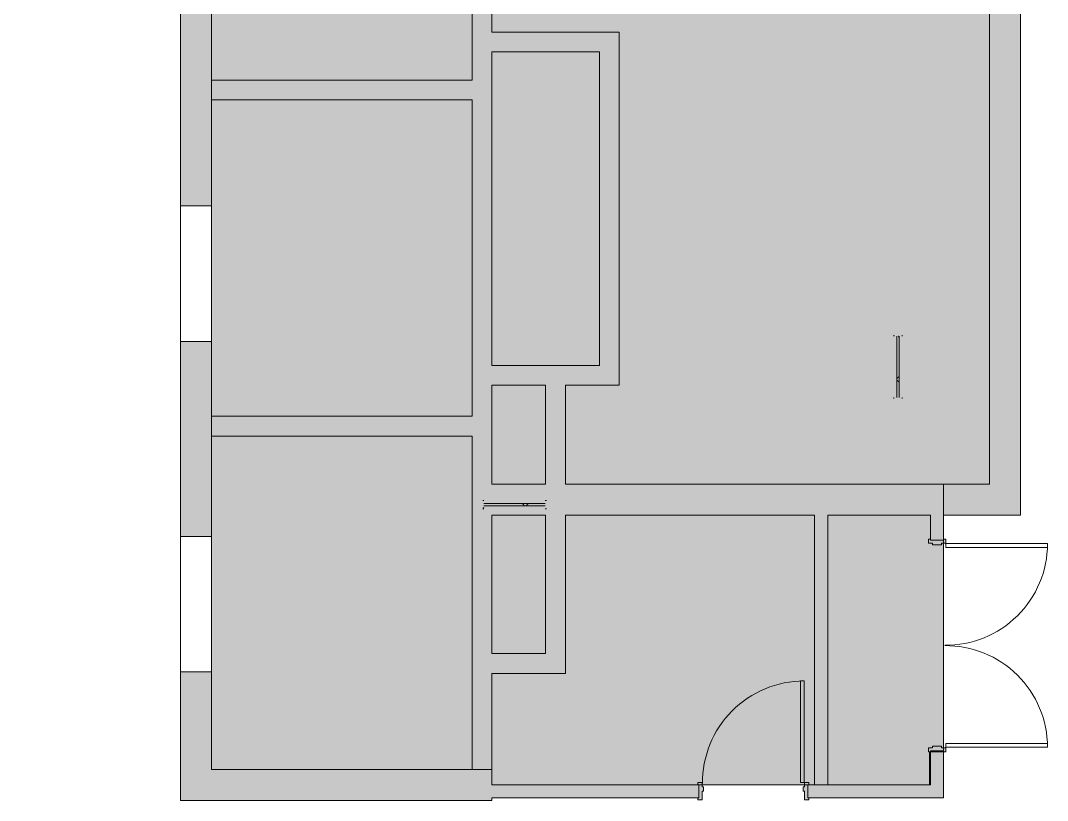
# Model space of a CAD drawing. Header units: inches. Extents: x 920 to 3228, y -557 to 2680.
# Drawn here: x 2064.8 to 2428.2, y 964.9 to 1241 of the extents above; entities that cross this region are included whole.
import ezdxf

# ---------------------------------------------------------------- set-up
doc = ezdxf.new("R2010")
doc.units = ezdxf.units.IN
doc.header["$MEASUREMENT"] = 0
for name, color, linetype, lineweight in [('A-DETL-GENF', 92, 'Continuous', 9), ('A-DETL-THIN', 151, 'Continuous', 9), ('A-DOOR', 31, 'Continuous', 13), ('A-GENM', 13, 'Continuous', 9), ('A-WALL', 113, 'Continuous', 13), ('A-WALL-PATT', 111, 'Continuous', 13), ('Q-CASE', 31, 'Continuous', 13)]:
    doc.layers.add(name, color=color, linetype=linetype, lineweight=lineweight)

# ---------------------------------------------------------------- blocks, each defined once
blk = doc.blocks.new('Opening - 48_ x 84_-7159334-Level XX  CONSTRUCTION')
at = {"layer": 'A-GENM'}
for p, q in [((-24.32, -5.5), (-24.32, 5.5)), ((-24.32, 5.5), (23.68, 5.5)), ((23.68, 5.5), (23.68, -5.5)), ((23.68, -5.5), (-24.32, -5.5))]:
    blk.add_line(p, q, dxfattribs=at)
blk = doc.blocks.new('Door - Single - Solid Door-7174110-Level XX  CONSTRUCTION')
at = {"layer": 'A-DOOR'}
h = blk.add_hatch(color=250, dxfattribs=at)
h.paths.add_polyline_path([(23.62, 2.97), (22.12, 2.97), (22.12, -0.15), (21.62, -0.15), (21.62, -1.65), (22.12, -1.65), (22.12, -3.15), (23.62, -3.15), (23.62, -2.4), (23.24, -2.4), (23.24, 2.22), (23.62, 2.22)], flags=0)
h.paths.add_polyline_path([(-15.63, 2.97), (-15.63, 2.22), (-15.26, 2.22), (-15.26, -2.4), (-15.63, -2.4), (-15.63, -3.15), (-14.13, -3.15), (-14.13, -1.65), (-13.63, -1.65), (-13.63, -0.15), (-14.13, -0.15), (-14.13, 2.97), (-15.61, 2.97)], flags=0)
at = {"layer": 'A-DOOR', "color": 8, "lineweight": 20}
for p, q in [((-15.63, 2.97), (-14.13, 2.97)), ((-15.63, 2.22), (-15.63, 2.97)), ((-14.13, 2.97), (-14.13, -0.15)), ((22.12, 2.97), (23.62, 2.97)), ((22.12, -0.15), (22.12, 2.97)), ((23.62, 2.97), (23.62, 2.22)), ((-15.63, -3.15), (-15.63, -2.4)), ((-14.13, -3.15), (-15.63, -3.15)), ((-14.13, -0.15), (-13.63, -0.15)), ((-14.13, -1.65), (-14.13, -3.15)), ((-13.63, -1.65), (-14.13, -1.65)), ((-12.63, -3.15), (-14.01, -3.15)), ((-14.01, -3.15), (-14.01, -39.15)), ((-13.63, -0.15), (-13.63, -1.65)), ((-12.63, -39.15), (-12.63, -3.15)), ((21.62, -0.15), (22.12, -0.15)), ((21.62, -1.65), (21.62, -0.15)), ((22.12, -1.65), (21.62, -1.65)), ((22.12, -3.15), (22.12, -1.65)), ((23.62, -3.15), (22.12, -3.15)), ((23.62, -2.4), (23.62, -3.15)), ((-14.01, -39.15), (-12.63, -39.15))]:
    blk.add_line(p, q, dxfattribs=at)
at = {"layer": 'A-DOOR', "lineweight": 9}
blk.add_arc((-14.01, -3.15), 36, 270, 0.5, dxfattribs=at)
blk = doc.blocks.new('Door - Double - Solid-7590853-Level XX  CONSTRUCTION')
at = {"layer": 'A-DOOR'}
h = blk.add_hatch(color=250, dxfattribs=at)
h.paths.add_polyline_path([(35.68, 2.4), (35.68, 3.15), (34.18, 3.15), (34.18, 1.65), (33.68, 1.65), (33.68, -1.47), (34.18, -1.47), (34.18, -2.97), (35.68, -2.97), (35.68, -2.22), (35.31, -2.22), (35.31, 2.4)], flags=0)
h.paths.add_polyline_path([(-37.69, -1.47), (-37.69, 1.65), (-38.19, 1.65), (-38.19, 3.15), (-39.69, 3.15), (-39.69, 2.4), (-39.32, 2.4), (-39.32, -2.22), (-39.69, -2.22), (-39.69, -2.97), (-38.19, -2.97), (-38.19, -1.47)], flags=0)
at = {"layer": 'A-DOOR', "color": 8, "lineweight": 20}
for p, q in [((-38.06, 39.15), (-36.69, 39.15)), ((-38.06, 3.15), (-38.06, 39.15)), ((-36.69, 39.15), (-36.69, 3.15)), ((32.68, 39.15), (32.68, 3.15)), ((34.05, 39.15), (32.68, 39.15)), ((34.05, 3.15), (34.05, 39.15)), ((-39.69, 3.15), (-39.69, 2.4)), ((-38.19, 3.15), (-39.69, 3.15)), ((-38.19, 1.65), (-38.19, 3.15)), ((-37.69, 1.65), (-38.19, 1.65)), ((-36.69, 3.15), (-38.06, 3.15)), ((-37.69, -1.47), (-37.69, 1.65)), ((32.68, 3.15), (34.05, 3.15)), ((34.18, 1.65), (33.68, 1.65)), ((33.68, 1.65), (33.68, -1.47)), ((35.68, 3.15), (34.18, 3.15)), ((34.18, 3.15), (34.18, 1.65)), ((35.68, 2.4), (35.68, 3.15)), ((-39.69, -2.22), (-39.69, -2.97)), ((-39.69, -2.97), (-38.19, -2.97)), ((-38.19, -2.97), (-38.19, -1.47)), ((-38.19, -1.47), (-37.69, -1.47)), ((33.68, -1.47), (34.18, -1.47)), ((34.18, -1.47), (34.18, -2.97)), ((34.18, -2.97), (35.68, -2.97)), ((35.68, -2.97), (35.68, -2.22))]:
    blk.add_line(p, q, dxfattribs=at)
at = {"layer": 'A-DOOR', "lineweight": 9}
for centre, start, end in [((-38.06, 3.15), 359.5, 90), ((34.05, 3.15), 90, 180.5)]:
    blk.add_arc(centre, 36, start, end, dxfattribs=at)
blk = doc.blocks.new('FP_32-Level XX  CONSTRUCTION')
at = {"layer": 'Q-CASE', "lineweight": 9}
for p, q in [((25.25, 16.21), (24.85, 16.21)), ((24.85, 15.72), (24.89, 15.75)), ((24.89, 15.75), (24.92, 15.78)), ((24.92, 15.78), (24.96, 15.8)), ((24.96, 15.8), (24.99, 15.83)), ((24.99, 15.83), (25.03, 15.86)), ((25.03, 15.86), (25.07, 15.88)), ((25.07, 15.88), (25.1, 15.9)), ((25.1, 15.9), (25.14, 15.93)), ((25.14, 15.93), (25.17, 15.95)), ((25.17, 15.95), (25.21, 15.97)), ((25.21, 15.97), (25.25, 15.99)), ((24.85, 13.26), (25.25, 13.26))]:
    blk.add_line(p, q, dxfattribs=at)
blk = doc.blocks.new('FP_33-Level XX  CONSTRUCTION')
at = {"layer": 'Q-CASE', "lineweight": 9}
for p, q in [((24.85, 15.13), (3.14, 15.13)), ((9.35, 14.53), (9.36, 14.54)), ((9.36, 14.54), (9.37, 14.55)), ((9.37, 14.55), (9.38, 14.56)), ((9.38, 14.56), (9.39, 14.57)), ((9.39, 14.57), (9.4, 14.58)), ((9.4, 14.58), (9.41, 14.59)), ((9.41, 14.59), (9.42, 14.6)), ((9.42, 14.6), (9.43, 14.61)), ((9.43, 14.61), (9.44, 14.62)), ((9.44, 14.62), (9.45, 14.63)), ((9.45, 14.63), (9.46, 14.64)), ((9.46, 14.64), (9.47, 14.65)), ((9.47, 14.65), (9.48, 14.66)), ((9.48, 14.66), (9.49, 14.67)), ((9.49, 14.67), (9.5, 14.68)), ((9.5, 14.68), (9.51, 14.69)), ((9.51, 14.69), (9.52, 14.71)), ((9.52, 14.71), (9.53, 14.72)), ((9.53, 14.72), (9.54, 14.73)), ((9.54, 14.73), (9.55, 14.74)), ((9.55, 14.74), (9.56, 14.75)), ((9.56, 14.75), (9.57, 14.76)), ((9.57, 14.76), (9.58, 14.77)), ((9.58, 14.77), (9.59, 14.78)), ((9.59, 14.78), (9.6, 14.79)), ((9.6, 14.8), (9.61, 14.81)), ((9.6, 14.79), (9.6, 14.8)), ((9.61, 14.81), (9.62, 14.82)), ((9.62, 14.82), (9.63, 14.83)), ((9.63, 14.83), (9.64, 14.84)), ((9.64, 14.84), (9.65, 14.85)), ((9.65, 14.85), (9.66, 14.86)), ((9.66, 14.86), (9.67, 14.87)), ((9.67, 14.87), (9.68, 14.88)), ((9.68, 14.88), (9.69, 14.89)), ((9.69, 14.89), (9.7, 14.9)), ((9.7, 14.9), (9.71, 14.91)), ((9.71, 14.91), (9.72, 14.92)), ((9.72, 14.92), (9.73, 14.93)), ((9.73, 14.93), (9.74, 14.94)), ((9.74, 14.94), (9.75, 14.95)), ((9.75, 14.95), (9.76, 14.96)), ((9.76, 14.96), (9.77, 14.97)), ((9.77, 14.97), (9.78, 14.98)), ((9.78, 14.98), (9.79, 14.99)), ((9.79, 14.99), (9.8, 15)), ((9.8, 15), (9.81, 15.01)), ((9.81, 15.01), (9.82, 15.01)), ((9.82, 15.01), (9.83, 15.02)), ((9.83, 15.02), (9.84, 15.03)), ((9.84, 15.03), (9.85, 15.04)), ((9.85, 15.04), (9.86, 15.05)), ((9.86, 15.05), (9.87, 15.05)), ((9.87, 15.05), (9.88, 15.06)), ((9.88, 15.07), (9.89, 15.08)), ((9.88, 15.06), (9.88, 15.07)), ((9.89, 15.08), (9.9, 15.08)), ((9.9, 15.08), (9.91, 15.09)), ((9.91, 15.09), (9.92, 15.1)), ((9.92, 15.1), (9.93, 15.1)), ((9.93, 15.1), (9.94, 15.11)), ((9.94, 15.11), (9.95, 15.11)), ((9.95, 15.11), (9.96, 15.12)), ((9.96, 15.12), (9.97, 15.12)), ((9.97, 15.12), (9.98, 15.13)), ((9.98, 15.13), (9.99, 15.13)), ((9.99, 15.13), (10, 15.14)), ((10, 15.14), (10.01, 15.14)), ((10.01, 15.14), (10.02, 15.15)), ((10.02, 15.15), (10.03, 15.15)), ((10.03, 15.15), (10.04, 15.15)), ((10.04, 15.15), (10.05, 15.16)), ((10.05, 15.16), (10.06, 15.16)), ((10.06, 15.16), (10.07, 15.16)), ((10.07, 15.16), (10.08, 15.16)), ((10.08, 15.16), (10.09, 15.17)), ((10.09, 15.17), (10.1, 15.17)), ((10.1, 15.17), (10.11, 15.17)), ((10.11, 15.17), (10.12, 15.17)), ((10.12, 15.17), (10.13, 15.17)), ((10.13, 15.17), (10.14, 15.17)), ((10.14, 15.17), (10.15, 15.17)), ((10.15, 15.17), (10.16, 15.17)), ((10.23, 15.17), (10.22, 15.17)), ((10.24, 15.17), (10.23, 15.17)), ((10.25, 15.17), (10.24, 15.17)), ((10.26, 15.17), (10.25, 15.17)), ((10.27, 15.17), (10.26, 15.17)), ((10.28, 15.17), (10.27, 15.17)), ((10.29, 15.17), (10.28, 15.17)), ((10.3, 15.16), (10.29, 15.17)), ((10.31, 15.16), (10.3, 15.16)), ((10.32, 15.16), (10.31, 15.16)), ((10.33, 15.16), (10.32, 15.16)), ((10.33, 15.15), (10.33, 15.16)), ((10.34, 15.15), (10.33, 15.15)), ((10.35, 15.15), (10.34, 15.15)), ((10.36, 15.14), (10.35, 15.15)), ((10.37, 15.14), (10.36, 15.14)), ((10.38, 15.13), (10.37, 15.14)), ((10.39, 15.13), (10.38, 15.13)), ((10.4, 15.12), (10.39, 15.13)), ((10.41, 15.12), (10.4, 15.12)), ((10.42, 15.11), (10.41, 15.12)), ((10.43, 15.11), (10.42, 15.11)), ((10.44, 15.1), (10.43, 15.11)), ((10.45, 15.1), (10.44, 15.1)), ((10.46, 15.09), (10.45, 15.1)), ((10.47, 15.08), (10.46, 15.09)), ((10.48, 15.08), (10.47, 15.08)), ((10.49, 15.07), (10.48, 15.08)), ((10.5, 15.06), (10.49, 15.07)), ((10.51, 15.05), (10.5, 15.06)), ((10.52, 15.05), (10.51, 15.05)), ((10.53, 15.04), (10.52, 15.05)), ((10.54, 15.03), (10.53, 15.04)), ((10.55, 15.02), (10.54, 15.03)), ((10.56, 15.01), (10.55, 15.02)), ((10.57, 15.01), (10.56, 15.01)), ((10.58, 15), (10.57, 15.01)), ((10.59, 14.99), (10.58, 15)), ((10.6, 14.98), (10.59, 14.99)), ((10.61, 14.97), (10.6, 14.98)), ((10.62, 14.96), (10.61, 14.97)), ((10.62, 14.95), (10.62, 14.96)), ((10.63, 14.94), (10.62, 14.95)), ((10.64, 14.93), (10.63, 14.94)), ((10.65, 14.92), (10.64, 14.93)), ((10.66, 14.91), (10.65, 14.92)), ((10.67, 14.9), (10.66, 14.91)), ((10.68, 14.89), (10.67, 14.9)), ((10.69, 14.88), (10.68, 14.89)), ((10.7, 14.87), (10.69, 14.88)), ((10.71, 14.86), (10.7, 14.87)), ((10.72, 14.85), (10.71, 14.86)), ((10.73, 14.84), (10.72, 14.85)), ((10.74, 14.83), (10.73, 14.84)), ((10.75, 14.82), (10.74, 14.83)), ((10.76, 14.81), (10.75, 14.82)), ((10.77, 14.8), (10.76, 14.81)), ((10.78, 14.79), (10.77, 14.8)), ((10.79, 14.78), (10.78, 14.79)), ((10.8, 14.77), (10.79, 14.78)), ((10.81, 14.76), (10.8, 14.77)), ((10.82, 14.75), (10.81, 14.76)), ((10.83, 14.74), (10.82, 14.75)), ((10.84, 14.73), (10.83, 14.74)), ((10.85, 14.72), (10.84, 14.73)), ((10.86, 14.71), (10.85, 14.72)), ((10.87, 14.69), (10.86, 14.71)), ((10.88, 14.68), (10.87, 14.69)), ((10.89, 14.67), (10.88, 14.68)), ((10.9, 14.66), (10.89, 14.67)), ((10.91, 14.65), (10.9, 14.66)), ((10.91, 14.64), (10.91, 14.65)), ((10.92, 14.63), (10.91, 14.64)), ((10.93, 14.62), (10.92, 14.63)), ((10.94, 14.61), (10.93, 14.62)), ((10.95, 14.6), (10.94, 14.61)), ((10.96, 14.59), (10.95, 14.6)), ((10.97, 14.58), (10.96, 14.59)), ((10.98, 14.57), (10.97, 14.58)), ((10.99, 14.56), (10.98, 14.57)), ((11, 14.55), (10.99, 14.56)), ((11.01, 14.54), (11, 14.55)), ((11.02, 14.53), (11.01, 14.54)), ((3.14, 14.34), (24.85, 14.34)), ((8.94, 14.3), (8.95, 14.3)), ((8.95, 14.3), (8.96, 14.3)), ((8.96, 14.3), (8.97, 14.3)), ((8.97, 14.3), (8.98, 14.3)), ((8.98, 14.3), (8.99, 14.3)), ((8.99, 14.3), (9, 14.31)), ((9, 14.31), (9.01, 14.31)), ((9.01, 14.31), (9.02, 14.31)), ((9.02, 14.31), (9.03, 14.32)), ((9.02, 14.31), (9.02, 14.31)), ((9.03, 14.32), (9.04, 14.32)), ((9.04, 14.32), (9.05, 14.32)), ((9.05, 14.32), (9.06, 14.33)), ((9.06, 14.33), (9.07, 14.33)), ((9.07, 14.33), (9.08, 14.33)), ((9.08, 14.33), (9.09, 14.34)), ((9.09, 14.34), (9.1, 14.34)), ((9.1, 14.34), (9.11, 14.35)), ((9.11, 14.35), (9.12, 14.35)), ((9.12, 14.35), (9.13, 14.36)), ((9.13, 14.36), (9.14, 14.36)), ((9.14, 14.36), (9.15, 14.37)), ((9.15, 14.37), (9.16, 14.37)), ((9.16, 14.37), (9.17, 14.38)), ((9.17, 14.38), (9.18, 14.39)), ((9.18, 14.39), (9.19, 14.39)), ((9.19, 14.39), (9.2, 14.4)), ((9.2, 14.4), (9.21, 14.41)), ((9.21, 14.41), (9.22, 14.41)), ((9.22, 14.41), (9.23, 14.42)), ((9.23, 14.42), (9.24, 14.43)), ((9.24, 14.43), (9.25, 14.44)), ((9.25, 14.44), (9.26, 14.44)), ((9.26, 14.44), (9.27, 14.45)), ((9.27, 14.45), (9.28, 14.46)), ((9.28, 14.46), (9.29, 14.47)), ((9.29, 14.47), (9.3, 14.48)), ((9.3, 14.48), (9.31, 14.49)), ((9.31, 14.49), (9.32, 14.5)), ((9.31, 14.49), (9.31, 14.49)), ((9.32, 14.5), (9.33, 14.51)), ((9.33, 14.51), (9.34, 14.52)), ((9.34, 14.52), (9.35, 14.53)), ((11.03, 14.52), (11.02, 14.53)), ((11.04, 14.51), (11.03, 14.52)), ((11.05, 14.5), (11.04, 14.51)), ((11.06, 14.49), (11.05, 14.5)), ((11.07, 14.49), (11.06, 14.49)), ((11.08, 14.48), (11.07, 14.49)), ((11.09, 14.47), (11.08, 14.48)), ((11.1, 14.46), (11.09, 14.47)), ((11.11, 14.45), (11.1, 14.46)), ((11.12, 14.44), (11.11, 14.45)), ((11.13, 14.44), (11.12, 14.44)), ((11.14, 14.43), (11.13, 14.44)), ((11.15, 14.42), (11.14, 14.43)), ((11.16, 14.41), (11.15, 14.42)), ((11.17, 14.41), (11.16, 14.41)), ((11.18, 14.4), (11.17, 14.41)), ((11.19, 14.39), (11.18, 14.4)), ((11.2, 14.38), (11.19, 14.39)), ((11.19, 14.39), (11.19, 14.39)), ((11.21, 14.37), (11.2, 14.38)), ((11.22, 14.37), (11.21, 14.37)), ((11.23, 14.36), (11.22, 14.37)), ((11.24, 14.36), (11.23, 14.36)), ((11.25, 14.35), (11.24, 14.36)), ((11.26, 14.35), (11.25, 14.35)), ((11.27, 14.34), (11.26, 14.35)), ((11.28, 14.34), (11.27, 14.34)), ((11.29, 14.33), (11.28, 14.34)), ((11.3, 14.33), (11.29, 14.33)), ((11.31, 14.33), (11.3, 14.33)), ((11.32, 14.32), (11.31, 14.33)), ((11.33, 14.32), (11.32, 14.32)), ((11.34, 14.32), (11.33, 14.32)), ((11.35, 14.31), (11.34, 14.32)), ((11.36, 14.31), (11.35, 14.31)), ((11.37, 14.31), (11.36, 14.31)), ((11.38, 14.31), (11.37, 14.31)), ((11.39, 14.3), (11.38, 14.31)), ((11.4, 14.3), (11.39, 14.3)), ((11.41, 14.3), (11.4, 14.3)), ((11.42, 14.3), (11.41, 14.3)), ((11.43, 14.3), (11.42, 14.3)), ((11.44, 14.3), (11.43, 14.3))]:
    blk.add_line(p, q, dxfattribs=at)
blk = doc.blocks.new('FP_34-Level XX  CONSTRUCTION')
at = {"layer": 'Q-CASE', "lineweight": 9}
for p, q in [((3.14, 16.21), (2.75, 16.21)), ((2.75, 13.26), (3.14, 13.26))]:
    blk.add_line(p, q, dxfattribs=at)
blk = doc.blocks.new('CW Cupbd Combined - Robe 80_h x 24_d - 2 Doors - 1 rail - 1 shoe shelf-V31-Level XX  CONSTRUCTION')
at = {"layer": 'Q-CASE', "lineweight": 9}
for name in ['FP_34-Level XX  CONSTRUCTION', 'FP_33-Level XX  CONSTRUCTION', 'FP_32-Level XX  CONSTRUCTION']:
    blk.add_blockref(name, (664.76, 0), dxfattribs=at)
blk = doc.blocks.new('FP_76-Level XX  CONSTRUCTION')
at = {"layer": 'Q-CASE', "lineweight": 9}
for p, q in [((25.25, -13.26), (24.85, -13.26)), ((24.85, -16.21), (25.25, -16.21))]:
    blk.add_line(p, q, dxfattribs=at)
blk = doc.blocks.new('FP_77-Level XX  CONSTRUCTION')
at = {"layer": 'Q-CASE', "lineweight": 9}
for p, q in [((24.85, -14.34), (3.14, -14.34)), ((3.26, -14.53), (3.25, -14.54)), ((3.27, -14.52), (3.26, -14.53)), ((3.28, -14.51), (3.27, -14.52)), ((3.29, -14.5), (3.28, -14.51)), ((3.3, -14.49), (3.29, -14.5)), ((3.31, -14.48), (3.3, -14.49)), ((3.32, -14.47), (3.31, -14.48)), ((3.33, -14.46), (3.32, -14.47)), ((3.34, -14.46), (3.33, -14.46)), ((3.35, -14.45), (3.34, -14.46)), ((3.36, -14.44), (3.35, -14.45)), ((3.37, -14.43), (3.36, -14.44)), ((3.38, -14.43), (3.37, -14.43)), ((3.39, -14.42), (3.38, -14.43)), ((3.4, -14.41), (3.39, -14.42)), ((3.41, -14.4), (3.4, -14.41)), ((3.42, -14.4), (3.41, -14.4)), ((3.43, -14.39), (3.42, -14.4)), ((3.44, -14.38), (3.43, -14.39)), ((3.45, -14.37), (3.44, -14.38)), ((3.44, -14.38), (3.44, -14.38)), ((3.46, -14.37), (3.45, -14.37)), ((3.47, -14.36), (3.46, -14.37)), ((3.48, -14.36), (3.47, -14.36)), ((3.49, -14.35), (3.48, -14.36)), ((3.5, -14.35), (3.49, -14.35)), ((3.51, -14.34), (3.5, -14.35)), ((3.52, -14.34), (3.51, -14.34)), ((3.53, -14.33), (3.52, -14.34)), ((3.54, -14.33), (3.53, -14.33)), ((3.55, -14.32), (3.54, -14.33)), ((3.56, -14.32), (3.55, -14.32)), ((3.57, -14.32), (3.56, -14.32)), ((3.58, -14.32), (3.57, -14.32)), ((3.59, -14.31), (3.58, -14.32)), ((3.6, -14.31), (3.59, -14.31)), ((3.61, -14.31), (3.6, -14.31)), ((3.62, -14.31), (3.61, -14.31)), ((3.63, -14.3), (3.62, -14.31)), ((3.64, -14.3), (3.63, -14.3)), ((3.65, -14.3), (3.64, -14.3)), ((3.66, -14.3), (3.65, -14.3)), ((3.67, -14.3), (3.66, -14.3)), ((3.66, -14.3), (3.66, -14.3)), ((17.23, -14.3), (17.22, -14.3)), ((17.24, -14.3), (17.23, -14.3)), ((17.25, -14.3), (17.24, -14.3)), ((17.26, -14.3), (17.25, -14.3)), ((17.27, -14.3), (17.26, -14.3)), ((17.27, -14.31), (17.27, -14.3)), ((17.28, -14.31), (17.27, -14.31)), ((17.29, -14.31), (17.28, -14.31)), ((17.3, -14.31), (17.29, -14.31)), ((17.31, -14.32), (17.3, -14.31)), ((17.32, -14.32), (17.31, -14.32)), ((17.33, -14.32), (17.32, -14.32)), ((17.34, -14.33), (17.33, -14.32)), ((17.35, -14.33), (17.34, -14.33)), ((17.36, -14.33), (17.35, -14.33)), ((17.37, -14.34), (17.36, -14.33)), ((17.38, -14.34), (17.37, -14.34)), ((17.39, -14.35), (17.38, -14.34)), ((17.4, -14.35), (17.39, -14.35)), ((17.41, -14.36), (17.4, -14.35)), ((17.42, -14.36), (17.41, -14.36)), ((17.43, -14.37), (17.42, -14.36)), ((17.44, -14.37), (17.43, -14.37)), ((17.45, -14.38), (17.44, -14.37)), ((17.46, -14.39), (17.45, -14.38)), ((17.47, -14.39), (17.46, -14.39)), ((17.48, -14.4), (17.47, -14.39)), ((17.49, -14.41), (17.48, -14.4)), ((17.5, -14.41), (17.49, -14.41)), ((17.51, -14.42), (17.5, -14.41)), ((17.52, -14.43), (17.51, -14.42)), ((17.53, -14.44), (17.52, -14.43)), ((17.54, -14.44), (17.53, -14.44)), ((17.55, -14.45), (17.54, -14.44)), ((17.56, -14.46), (17.55, -14.45)), ((17.56, -14.47), (17.56, -14.46)), ((17.57, -14.48), (17.56, -14.47)), ((17.58, -14.49), (17.57, -14.48)), ((17.59, -14.49), (17.58, -14.49)), ((17.6, -14.5), (17.59, -14.49)), ((17.61, -14.51), (17.6, -14.5)), ((17.62, -14.52), (17.61, -14.51)), ((17.63, -14.53), (17.62, -14.52)), ((17.64, -14.54), (17.63, -14.53)), ((19.28, -14.53), (19.27, -14.54)), ((19.29, -14.52), (19.28, -14.53)), ((19.3, -14.51), (19.29, -14.52)), ((19.31, -14.5), (19.3, -14.51)), ((19.32, -14.49), (19.31, -14.5)), ((19.33, -14.49), (19.32, -14.49)), ((19.34, -14.48), (19.33, -14.49)), ((19.35, -14.47), (19.34, -14.48)), ((19.36, -14.46), (19.35, -14.47)), ((19.37, -14.45), (19.36, -14.46)), ((19.38, -14.44), (19.37, -14.45)), ((19.39, -14.44), (19.38, -14.44)), ((19.4, -14.43), (19.39, -14.44)), ((19.41, -14.42), (19.4, -14.43)), ((19.42, -14.41), (19.41, -14.42)), ((19.43, -14.41), (19.42, -14.41)), ((19.44, -14.4), (19.43, -14.41)), ((19.45, -14.39), (19.44, -14.4)), ((19.46, -14.39), (19.45, -14.39)), ((19.47, -14.38), (19.46, -14.39)), ((19.48, -14.37), (19.47, -14.38)), ((19.49, -14.37), (19.48, -14.37)), ((19.5, -14.36), (19.49, -14.37)), ((19.51, -14.36), (19.5, -14.36)), ((19.52, -14.35), (19.51, -14.36)), ((19.53, -14.35), (19.52, -14.35)), ((19.54, -14.34), (19.53, -14.34)), ((19.53, -14.34), (19.53, -14.35)), ((19.55, -14.33), (19.54, -14.34)), ((19.56, -14.33), (19.55, -14.33)), ((19.57, -14.33), (19.56, -14.33)), ((19.58, -14.32), (19.57, -14.33)), ((19.59, -14.32), (19.58, -14.32)), ((19.6, -14.32), (19.59, -14.32)), ((19.61, -14.31), (19.6, -14.32)), ((19.62, -14.31), (19.61, -14.31)), ((19.63, -14.31), (19.62, -14.31)), ((19.64, -14.31), (19.63, -14.31)), ((19.65, -14.3), (19.64, -14.31)), ((19.66, -14.3), (19.65, -14.3)), ((19.67, -14.3), (19.66, -14.3)), ((19.68, -14.3), (19.67, -14.3)), ((19.69, -14.3), (19.68, -14.3)), ((19.7, -14.3), (19.69, -14.3)), ((3.15, -14.65), (3.14, -14.66)), ((3.14, -15.13), (24.85, -15.13)), ((3.16, -14.64), (3.15, -14.65)), ((3.17, -14.62), (3.16, -14.64)), ((3.18, -14.61), (3.17, -14.62)), ((3.19, -14.6), (3.18, -14.61)), ((3.2, -14.59), (3.19, -14.6)), ((3.21, -14.58), (3.2, -14.59)), ((3.22, -14.57), (3.21, -14.58)), ((3.23, -14.56), (3.22, -14.57)), ((3.24, -14.55), (3.23, -14.55)), ((3.23, -14.55), (3.23, -14.56)), ((3.25, -14.54), (3.24, -14.55)), ((17.65, -14.55), (17.64, -14.54)), ((17.66, -14.56), (17.65, -14.55)), ((17.67, -14.57), (17.66, -14.56)), ((17.68, -14.58), (17.67, -14.57)), ((17.69, -14.59), (17.68, -14.58)), ((17.7, -14.6), (17.69, -14.59)), ((17.71, -14.61), (17.7, -14.6)), ((17.72, -14.62), (17.71, -14.61)), ((17.73, -14.63), (17.72, -14.62)), ((17.74, -14.64), (17.73, -14.63)), ((17.75, -14.65), (17.74, -14.64)), ((17.76, -14.66), (17.75, -14.65)), ((17.77, -14.67), (17.76, -14.66)), ((17.78, -14.68), (17.77, -14.67)), ((17.79, -14.69), (17.78, -14.68)), ((17.8, -14.71), (17.79, -14.69)), ((17.81, -14.72), (17.8, -14.71)), ((17.82, -14.73), (17.81, -14.72)), ((17.83, -14.74), (17.82, -14.73)), ((17.84, -14.75), (17.83, -14.74)), ((17.85, -14.76), (17.84, -14.75)), ((17.85, -14.77), (17.85, -14.76)), ((17.86, -14.78), (17.85, -14.77)), ((17.87, -14.79), (17.86, -14.78)), ((17.88, -14.8), (17.87, -14.79)), ((17.89, -14.81), (17.88, -14.8)), ((17.9, -14.82), (17.89, -14.81)), ((17.91, -14.83), (17.9, -14.82)), ((17.92, -14.84), (17.91, -14.83)), ((17.93, -14.85), (17.92, -14.84)), ((17.94, -14.86), (17.93, -14.85)), ((17.95, -14.87), (17.94, -14.86)), ((17.96, -14.88), (17.95, -14.87)), ((17.97, -14.89), (17.96, -14.88)), ((17.98, -14.9), (17.97, -14.89)), ((17.99, -14.91), (17.98, -14.9)), ((18, -14.92), (17.99, -14.91)), ((18.01, -14.93), (18, -14.92)), ((18.02, -14.94), (18.01, -14.93)), ((18.03, -14.95), (18.02, -14.94)), ((18.04, -14.96), (18.03, -14.95)), ((18.05, -14.97), (18.04, -14.96)), ((18.06, -14.98), (18.05, -14.97)), ((18.07, -14.99), (18.06, -14.98)), ((18.08, -15), (18.07, -14.99)), ((18.09, -15.01), (18.08, -15)), ((18.1, -15.01), (18.09, -15.01)), ((18.11, -15.02), (18.1, -15.01)), ((18.12, -15.03), (18.11, -15.02)), ((18.13, -15.04), (18.12, -15.03)), ((18.13, -15.05), (18.13, -15.04)), ((18.14, -15.05), (18.13, -15.05)), ((18.15, -15.06), (18.14, -15.05)), ((18.16, -15.07), (18.15, -15.06)), ((18.17, -15.08), (18.16, -15.07)), ((18.18, -15.08), (18.17, -15.08)), ((18.19, -15.09), (18.18, -15.08)), ((18.2, -15.1), (18.19, -15.09)), ((18.21, -15.1), (18.2, -15.1)), ((18.22, -15.11), (18.21, -15.1)), ((18.23, -15.11), (18.22, -15.11)), ((18.24, -15.12), (18.23, -15.11)), ((18.25, -15.12), (18.24, -15.12)), ((18.26, -15.13), (18.25, -15.12)), ((18.27, -15.13), (18.26, -15.13)), ((18.28, -15.14), (18.27, -15.13)), ((18.29, -15.14), (18.28, -15.14)), ((18.3, -15.15), (18.29, -15.14)), ((18.31, -15.15), (18.3, -15.15)), ((18.32, -15.15), (18.31, -15.15)), ((18.33, -15.16), (18.32, -15.15)), ((18.34, -15.16), (18.33, -15.16)), ((18.35, -15.16), (18.34, -15.16)), ((18.36, -15.16), (18.35, -15.16)), ((18.37, -15.17), (18.36, -15.16)), ((18.38, -15.17), (18.37, -15.17)), ((18.39, -15.17), (18.38, -15.17)), ((18.4, -15.17), (18.39, -15.17)), ((18.41, -15.17), (18.4, -15.17)), ((18.42, -15.17), (18.41, -15.17)), ((18.43, -15.17), (18.42, -15.17)), ((18.42, -15.17), (18.42, -15.17)), ((18.49, -15.17), (18.48, -15.17)), ((18.5, -15.17), (18.49, -15.17)), ((18.51, -15.17), (18.5, -15.17)), ((18.52, -15.17), (18.51, -15.17)), ((18.53, -15.17), (18.52, -15.17)), ((18.54, -15.17), (18.53, -15.17)), ((18.55, -15.17), (18.54, -15.17)), ((18.56, -15.16), (18.55, -15.17)), ((18.57, -15.16), (18.56, -15.16)), ((18.58, -15.16), (18.57, -15.16)), ((18.59, -15.16), (18.58, -15.16)), ((18.6, -15.15), (18.59, -15.16)), ((18.61, -15.15), (18.6, -15.15)), ((18.62, -15.15), (18.61, -15.15)), ((18.63, -15.14), (18.62, -15.15)), ((18.64, -15.14), (18.63, -15.14)), ((18.65, -15.13), (18.64, -15.14)), ((18.66, -15.13), (18.65, -15.13)), ((18.67, -15.12), (18.66, -15.13)), ((18.68, -15.11), (18.67, -15.12)), ((18.67, -15.12), (18.67, -15.12)), ((18.69, -15.11), (18.68, -15.11)), ((18.7, -15.1), (18.69, -15.11)), ((18.71, -15.1), (18.7, -15.1)), ((18.72, -15.09), (18.71, -15.1)), ((18.73, -15.08), (18.72, -15.09)), ((18.74, -15.08), (18.73, -15.08)), ((18.75, -15.07), (18.74, -15.08)), ((18.76, -15.06), (18.75, -15.07)), ((18.77, -15.05), (18.76, -15.06)), ((18.78, -15.05), (18.77, -15.05)), ((18.79, -15.04), (18.78, -15.05)), ((18.8, -15.03), (18.79, -15.04)), ((18.81, -15.02), (18.8, -15.03)), ((18.82, -15.01), (18.81, -15.02)), ((18.83, -15.01), (18.82, -15.01)), ((18.84, -15), (18.83, -15.01)), ((18.85, -14.99), (18.84, -15)), ((18.86, -14.98), (18.85, -14.99)), ((18.87, -14.97), (18.86, -14.98)), ((18.88, -14.96), (18.87, -14.97)), ((18.89, -14.95), (18.88, -14.96)), ((18.9, -14.94), (18.89, -14.95)), ((18.91, -14.93), (18.9, -14.94)), ((18.92, -14.92), (18.91, -14.93)), ((18.93, -14.91), (18.92, -14.92)), ((18.94, -14.9), (18.93, -14.91)), ((18.95, -14.89), (18.94, -14.9)), ((18.96, -14.87), (18.95, -14.88)), ((18.95, -14.88), (18.95, -14.89)), ((18.97, -14.86), (18.96, -14.87)), ((18.98, -14.85), (18.97, -14.86)), ((18.99, -14.84), (18.98, -14.85)), ((19, -14.83), (18.99, -14.84)), ((19.01, -14.82), (19, -14.83)), ((19.02, -14.81), (19.01, -14.82)), ((19.03, -14.8), (19.02, -14.81)), ((19.04, -14.79), (19.03, -14.8)), ((19.05, -14.78), (19.04, -14.79)), ((19.06, -14.77), (19.05, -14.78)), ((19.07, -14.76), (19.06, -14.77)), ((19.08, -14.75), (19.07, -14.76)), ((19.09, -14.74), (19.08, -14.75)), ((19.1, -14.73), (19.09, -14.74)), ((19.11, -14.72), (19.1, -14.73)), ((19.12, -14.71), (19.11, -14.72)), ((19.13, -14.69), (19.12, -14.71)), ((19.14, -14.68), (19.13, -14.69)), ((19.15, -14.67), (19.14, -14.68)), ((19.16, -14.66), (19.15, -14.67)), ((19.17, -14.65), (19.16, -14.66)), ((19.18, -14.64), (19.17, -14.65)), ((19.19, -14.63), (19.18, -14.64)), ((19.2, -14.62), (19.19, -14.63)), ((19.21, -14.61), (19.2, -14.62)), ((19.22, -14.6), (19.21, -14.61)), ((19.23, -14.59), (19.22, -14.6)), ((19.24, -14.58), (19.23, -14.59)), ((19.25, -14.56), (19.24, -14.57)), ((19.24, -14.57), (19.24, -14.58)), ((19.26, -14.55), (19.25, -14.56)), ((19.27, -14.54), (19.26, -14.55))]:
    blk.add_line(p, q, dxfattribs=at)
blk = doc.blocks.new('FP_78-Level XX  CONSTRUCTION')
at = {"layer": 'Q-CASE', "lineweight": 9}
for p, q in [((3.14, -13.26), (2.75, -13.26)), ((2.75, -16.21), (3.14, -16.21)), ((2.78, -16.23), (2.75, -16.23)), ((2.82, -16.22), (2.78, -16.23)), ((2.85, -16.21), (2.82, -16.22)), ((2.89, -16.2), (2.85, -16.21)), ((2.92, -16.19), (2.89, -16.2)), ((2.96, -16.18), (2.92, -16.19)), ((3, -16.17), (2.96, -16.18)), ((3.03, -16.15), (3, -16.17)), ((3.07, -16.14), (3.03, -16.15)), ((3.1, -16.13), (3.07, -16.14)), ((3.14, -16.11), (3.1, -16.13))]:
    blk.add_line(p, q, dxfattribs=at)
blk = doc.blocks.new('CW Cupbd Combined - Robe 80_h x 24_d - 2 Doors - 1 rail - 1 shoe shelf-V75-Level XX  CONSTRUCTION')
at = {"layer": 'Q-CASE', "lineweight": 9}
for name in ['FP_78-Level XX  CONSTRUCTION', 'FP_77-Level XX  CONSTRUCTION', 'FP_76-Level XX  CONSTRUCTION']:
    blk.add_blockref(name, (664.76, 0), dxfattribs=at)

msp = doc.modelspace()

# ---------------------------------------------------------------- hatches: boundary and pattern name
at = {"layer": 'A-DETL-GENF'}
h = msp.add_hatch(color=9, dxfattribs=at)
h.paths.add_polyline_path([(1759, 969.98), (1759, 970.73), (1760.5, 970.73), (1760.5, 969.98), (1766.63, 969.98), (1766.63, 979.48), (1784.63, 979.48), (1784.63, 1020.1), (1778.81, 1020.1), (1778.81, 1051.92), (1748.44, 1051.92), (1748.44, 969.98)], flags=0)
h.paths.add_polyline_path([(2386.06, 970.48), (2386.44, 970.48), (2386.44, 982.1), (2386.06, 982.1), (2386.06, 983.6), (2387.56, 983.6), (2387.56, 984.1), (2390.69, 984.1), (2390.69, 983.6), (2391.44, 983.6), (2391.44, 1055.98), (2390.69, 1055.98), (2390.69, 1055.48), (2387.56, 1055.48), (2387.56, 1055.98), (2386.06, 1055.98), (2386.06, 1057.48), (2386.81, 1057.48), (2386.81, 1065.92), (2350.44, 1065.92), (2350.44, 970.48)], flags=0)
h.paths.add_polyline_path([(2345.81, 970.48), (2345.81, 1065.92), (2257.63, 1065.92), (2257.63, 1009.92), (2231.63, 1009.92), (2231.63, 970.48), (2304.5, 970.48), (2304.5, 971.23), (2306, 971.23), (2306, 970.48), (2342.25, 970.48), (2342.25, 971.23), (2343.75, 971.23), (2343.75, 970.48)], flags=0)
h.paths.add_polyline_path([(2224.63, 975.92), (2224.63, 1093.92), (2132.38, 1093.92), (2132.38, 975.92)], flags=0)
h.paths.add_polyline_path([(1880.75, 977.42), (1882.25, 977.42), (1882.25, 978.17), (1883.75, 978.17), (1883.75, 977.42), (1885.63, 977.42), (1885.63, 1196.92), (1766.94, 1196.92), (1766.94, 1149.23), (1789.63, 1149.23), (1789.63, 1196.42), (1809.13, 1196.42), (1809.13, 1185.42), (1796.63, 1185.42), (1796.63, 1031.92), (1828.63, 1031.92), (1828.63, 977.42), (1844.5, 977.42), (1844.5, 978.17), (1846, 978.17), (1846, 977.42)], flags=0)
h.paths.add_polyline_path([(1987.63, 977.42), (1987.63, 1090.67), (1896.63, 1090.67), (1896.63, 977.42), (1937.56, 977.42)], flags=0)
h.paths.add_polyline_path([(1821.63, 995.67), (1821.63, 1020.92), (1796.63, 1020.92), (1796.63, 1020.1), (1795.63, 1020.1), (1795.63, 995.67), (1818.95, 995.67)], flags=0)
h.paths.add_polyline_path([(2233.07, 1016.92), (2250.63, 1016.92), (2250.63, 1065.92), (2231.63, 1065.92), (2231.63, 1016.92)], flags=0)
h.paths.add_polyline_path([(1789.63, 1024.73), (1789.63, 1128.92), (1783.44, 1128.92), (1783.44, 1056.54), (1784.94, 1056.54), (1784.94, 1051.92), (1783.44, 1051.92), (1783.44, 1024.73), (1784.63, 1024.73)], flags=0)
h.paths.add_polyline_path([(1777.32, 1056.54), (1778.81, 1056.54), (1778.81, 1128.92), (1748.44, 1128.92), (1748.44, 1056.54), (1776.82, 1056.54)], flags=0)
h.paths.add_polyline_path([(2386.81, 1076.92), (2407.63, 1076.92), (2407.63, 1281.92), (2272.75, 1281.92), (2272.75, 1281.17), (2271.25, 1281.17), (2271.25, 1282.67), (2270.75, 1282.67), (2270.75, 1284.17), (2271.25, 1284.17), (2271.25, 1293.67), (2272.75, 1293.67), (2272.75, 1292.92), (2395.13, 1292.92), (2395.13, 1382.92), (2254.13, 1382.92), (2254.13, 1381.92), (2230.13, 1381.92), (2230.13, 1382.92), (2132.38, 1382.92), (2132.38, 1380.04), (2133.13, 1380.04), (2133.13, 1378.54), (2132.38, 1378.54), (2132.38, 1342.29), (2133.13, 1342.29), (2133.13, 1340.79), (2132.38, 1340.79), (2132.38, 1338.92), (2231.63, 1338.92), (2231.63, 1292.92), (2233.5, 1292.92), (2233.5, 1293.67), (2235, 1293.67), (2235, 1284.17), (2235.5, 1284.17), (2235.5, 1282.67), (2235, 1282.67), (2235, 1281.17), (2233.5, 1281.17), (2233.5, 1281.92), (2231.63, 1281.92), (2231.63, 1236.92), (2276.63, 1236.92), (2276.63, 1111.92), (2257.63, 1111.92), (2257.63, 1076.92), (2386.44, 1076.92)], flags=0)
h.paths.add_polyline_path([(2250.63, 1076.92), (2250.63, 1111.92), (2231.63, 1111.92), (2231.63, 1076.92)], flags=0)
h.paths.add_polyline_path([(1896.63, 1097.67), (1987.63, 1097.67), (1987.63, 1210.92), (1896.63, 1210.92), (1896.63, 1120.26)], flags=0)
h.paths.add_polyline_path([(2201.14, 1100.92), (2224.63, 1100.92), (2224.63, 1212.92), (2132.38, 1212.92), (2132.38, 1100.92)], flags=0)
h.paths.add_polyline_path([(2250.63, 1118.92), (2269.63, 1118.92), (2269.63, 1229.92), (2231.63, 1229.92), (2231.63, 1118.92), (2236.08, 1118.92)], flags=0)
h.paths.add_polyline_path([(1778.81, 1139.92), (1789.63, 1139.92), (1789.63, 1144.6), (1762.31, 1144.6), (1762.31, 1196.92), (1753.44, 1196.92), (1753.44, 1139.92), (1768.1, 1139.92)], flags=0)
h.paths.add_polyline_path([(1748.44, 1139.92), (1748.81, 1139.92), (1748.81, 1169.1), (1748.44, 1169.1), (1748.44, 1148.6)], flags=0)
h.paths.add_polyline_path([(1748.44, 1170.1), (1748.81, 1170.1), (1748.81, 1196.92), (1748.44, 1196.92), (1748.44, 1175.6)], flags=0)
h.paths.add_polyline_path([(1823.53, 1207.92), (1876.63, 1207.92), (1876.63, 1244.54), (1823.53, 1244.54), (1823.53, 1240.29), (1822.53, 1240.29), (1822.53, 1249.29), (1823.53, 1249.29), (1823.53, 1245.54), (1876.63, 1245.54), (1876.63, 1279.54), (1823.53, 1279.54), (1823.53, 1275.79), (1822.53, 1275.79), (1822.53, 1284.12), (1823.53, 1284.12), (1823.53, 1280.54), (1876.63, 1280.54), (1876.63, 1314.21), (1823.53, 1314.21), (1823.53, 1310.62), (1822.53, 1310.62), (1822.53, 1319.46), (1823.53, 1319.46), (1823.53, 1315.21), (1876.63, 1315.21), (1876.63, 1355.92), (1823.53, 1355.92), (1823.53, 1345.96), (1822.53, 1345.96), (1822.53, 1355.92), (1815.29, 1355.92), (1815.29, 1359.42), (1876.63, 1359.42), (1876.63, 1359.92), (1987.63, 1359.92), (1987.63, 1374.79), (1986.88, 1374.79), (1986.88, 1376.29), (1987.63, 1376.29), (1987.63, 1412.54), (1986.88, 1412.54), (1986.88, 1414.04), (1987.63, 1414.04), (1987.63, 1416.92), (1950.94, 1416.92), (1950.94, 1412.42), (1950.88, 1412.42), (1950.88, 1411.04), (1950.94, 1411.04), (1950.94, 1394.42), (1946.31, 1394.42), (1946.31, 1416.92), (1871.49, 1416.92), (1871.49, 1394.89), (1866.87, 1394.89), (1866.87, 1416.92), (1780.72, 1416.92), (1780.72, 1291.92), (1748.44, 1291.92), (1748.44, 1207.92), (1822.53, 1207.92), (1822.53, 1213.79), (1823.53, 1213.79), (1823.53, 1208.12)], flags=0)
h.paths.add_polyline_path([(1754.84, 1216.11), (1754.84, 1216.11), (1754.48, 1216.38)], flags=0)
h.paths.add_polyline_path([(2224.63, 1219.92), (2224.63, 1331.92), (2132.38, 1331.92), (2132.38, 1219.92), (2214.63, 1219.92)], flags=0)
h.paths.add_polyline_path([(1937.56, 1221.92), (1987.63, 1221.92), (1987.63, 1333.67), (1887.63, 1333.67), (1887.63, 1221.92), (1912.74, 1221.92)], flags=0)
h.paths.add_polyline_path([(1755.18, 1241.79), (1755.18, 1241.79), (1754.82, 1242.07)], flags=0)
h.paths.add_polyline_path([(1754.84, 1267.48), (1754.84, 1267.48), (1753.98, 1268.14)], flags=0)
h.paths.add_polyline_path([(1748.44, 1302.92), (1769.72, 1302.92), (1769.72, 1416.92), (1748.44, 1416.92), (1748.44, 1324.19)], flags=0)
h.paths.add_polyline_path([(1937.56, 1337.17), (1987.63, 1337.17), (1987.63, 1348.92), (1887.63, 1348.92), (1887.63, 1337.17), (1892.3, 1337.17)], flags=0)
at = {"layer": 'A-WALL-PATT', "lineweight": 9}
h = msp.add_hatch(color=7, dxfattribs=at)
h.paths.add_polyline_path([(2131.23, 964.92), (2132.38, 964.92), (2132.38, 1010.42), (2121.38, 1010.42), (2121.38, 964.92)], flags=0)
h.paths.add_polyline_path([(2121.38, 1058.42), (2132.38, 1058.42), (2132.38, 1127.42), (2121.38, 1127.42)], flags=0)
h.paths.add_polyline_path([(2121.38, 1175.42), (2132.38, 1175.42), (2132.38, 1252.42), (2121.38, 1252.42), (2121.38, 1210.92)], flags=0)
h.paths.add_polyline_path([(2131.23, 1300.42), (2132.38, 1300.42), (2132.38, 1341.17), (2121.38, 1341.17), (2121.38, 1300.42)], flags=0)
h.paths.add_polyline_path([(2132.38, 1379.67), (2132.38, 1409.42), (2121.38, 1409.42), (2121.38, 1379.67), (2131.23, 1379.67)], flags=0)
for points in [[(2228.06, 1236.92), (2231.63, 1236.92), (2231.63, 1338.92), (2224.63, 1338.92), (2224.63, 1236.92)], [(2418.63, 1065.92), (2418.63, 1281.92), (2407.63, 1281.92), (2407.63, 1065.92)], [(2231.63, 1229.92), (2269.63, 1229.92), (2269.63, 1236.92), (2224.63, 1236.92), (2224.63, 1229.92)], [(2276.63, 1118.92), (2276.63, 1236.92), (2269.63, 1236.92), (2269.63, 1118.92)], [(2224.63, 975.92), (2231.63, 975.92), (2231.63, 1229.92), (2224.63, 1229.92), (2224.63, 1003.88)], [(2224.63, 1212.92), (2224.63, 1219.92), (2132.38, 1219.92), (2132.38, 1212.92)], [(2276.63, 1111.92), (2276.63, 1118.92), (2231.63, 1118.92), (2231.63, 1111.92), (2269.63, 1111.92)], [(2257.63, 1016.92), (2257.63, 1111.92), (2250.63, 1111.92), (2250.63, 1016.92)], [(2224.63, 1093.92), (2224.63, 1100.92), (2132.38, 1100.92), (2132.38, 1093.92)], [(2350.44, 970.48), (2350.44, 1065.92), (2345.81, 1065.92), (2345.81, 970.48)], [(2250.63, 1009.92), (2257.63, 1009.92), (2257.63, 1016.92), (2231.63, 1016.92), (2231.63, 1009.92)], [(2231.63, 964.92), (2231.63, 975.92), (2132.38, 975.92), (2132.38, 964.92)]]:
    msp.add_hatch(color=7, dxfattribs=at).paths.add_polyline_path(points, flags=0)
h = msp.add_hatch(color=7, dxfattribs=at)
h.paths.add_polyline_path([(2345.81, 1065.92), (2407.63, 1065.92), (2407.63, 1076.92), (2257.63, 1076.92), (2257.63, 1065.92), (2324.89, 1065.92)], flags=0)
h.paths.add_polyline_path([(2231.63, 1065.92), (2250.63, 1065.92), (2250.63, 1076.92), (2231.63, 1076.92)], flags=0)
h = msp.add_hatch(color=7, dxfattribs=at)
h.paths.add_polyline_path([(2386.81, 970.48), (2391.44, 970.48), (2391.44, 982.48), (2386.81, 982.48)], flags=0)
h.paths.add_polyline_path([(2391.44, 1057.1), (2391.44, 1065.92), (2386.81, 1065.92), (2386.81, 1057.1)], flags=0)
h = msp.add_hatch(color=7, dxfattribs=at)
h.paths.add_polyline_path([(2350.44, 965.85), (2391.44, 965.85), (2391.44, 970.48), (2343.38, 970.48), (2343.38, 965.85), (2345.81, 965.85)], flags=0)
h.paths.add_polyline_path([(2242.34, 965.85), (2304.88, 965.85), (2304.88, 970.48), (2231.63, 970.48), (2231.63, 965.85)], flags=0)

# ---------------------------------------------------------------- linework, layer by layer
at = {"layer": 'A-DETL-THIN'}
for p, q in [((2132.38, 1382.92), (2132.38, 975.92)), ((2407.63, 1076.92), (2407.63, 1281.92)), ((2391.44, 982.1), (2391.44, 1076.92)), ((2391.44, 1076.92), (2407.63, 1076.92)), ((2386.44, 970.48), (2386.44, 982.1)), ((2386.44, 982.1), (2391.44, 982.1)), ((2132.38, 975.92), (2231.63, 975.92)), ((2231.63, 975.92), (2231.63, 970.48)), ((2231.63, 970.48), (2386.44, 970.48))]:
    msp.add_line(p, q, dxfattribs=at)
at = {"layer": 'A-WALL', "color": 8, "lineweight": 20}
for p, q in [((2224.63, 1331.92), (2224.63, 1219.92)), ((2418.63, 1065.92), (2418.63, 1292.92)), ((2231.63, 1236.92), (2231.63, 1281.92)), ((2407.63, 1281.92), (2407.63, 1076.92)), ((2121.38, 1252.42), (2121.38, 1175.42)), ((2132.38, 1219.92), (2132.38, 1252.42)), ((2276.63, 1236.92), (2231.63, 1236.92)), ((2276.63, 1111.92), (2276.63, 1236.92)), ((2231.63, 1229.92), (2269.63, 1229.92)), ((2231.63, 1118.92), (2231.63, 1229.92)), ((2269.63, 1229.92), (2269.63, 1118.92)), ((2224.63, 1219.92), (2132.38, 1219.92)), ((2132.38, 1175.42), (2132.38, 1212.92)), ((2132.38, 1212.92), (2224.63, 1212.92)), ((2224.63, 1212.92), (2224.63, 1100.92)), ((2121.38, 1175.42), (2132.38, 1175.42)), ((2121.38, 1127.42), (2121.38, 1058.42)), ((2132.38, 1127.42), (2121.38, 1127.42)), ((2132.38, 1100.92), (2132.38, 1127.42)), ((2269.63, 1118.92), (2231.63, 1118.92)), ((2231.63, 1111.92), (2250.63, 1111.92)), ((2231.63, 1076.92), (2231.63, 1111.92)), ((2250.63, 1111.92), (2250.63, 1076.92)), ((2257.63, 1076.92), (2257.63, 1111.92)), ((2257.63, 1111.92), (2276.63, 1111.92)), ((2224.63, 1100.92), (2132.38, 1100.92)), ((2132.38, 1058.42), (2132.38, 1093.92)), ((2132.38, 1093.92), (2224.63, 1093.92)), ((2224.63, 1093.92), (2224.63, 975.92)), ((2250.63, 1076.92), (2231.63, 1076.92)), ((2407.63, 1076.92), (2257.63, 1076.92)), ((2231.63, 1065.92), (2250.63, 1065.92)), ((2231.63, 1016.92), (2231.63, 1065.92)), ((2250.63, 1065.92), (2250.63, 1016.92)), ((2257.63, 1009.92), (2257.63, 1065.92)), ((2257.63, 1065.92), (2345.81, 1065.92)), ((2345.81, 1065.92), (2345.81, 970.48)), ((2350.44, 1065.92), (2386.81, 1065.92)), ((2350.44, 970.48), (2350.44, 1065.92)), ((2386.81, 1065.92), (2386.81, 1057.1)), ((2391.44, 1065.92), (2418.63, 1065.92)), ((2391.44, 1057.1), (2391.44, 1065.92)), ((2121.38, 1058.42), (2132.38, 1058.42)), ((2386.81, 1057.1), (2391.44, 1057.1)), ((2250.63, 1016.92), (2231.63, 1016.92)), ((2121.38, 1010.42), (2121.38, 964.92)), ((2132.38, 1010.42), (2121.38, 1010.42)), ((2132.38, 975.92), (2132.38, 1010.42)), ((2231.63, 1009.92), (2257.63, 1009.92)), ((2231.63, 970.48), (2231.63, 1009.92)), ((2391.44, 982.48), (2386.81, 982.48)), ((2386.81, 982.48), (2386.81, 970.48)), ((2391.44, 965.85), (2391.44, 982.48)), ((2224.63, 975.92), (2132.38, 975.92)), ((2304.88, 970.48), (2231.63, 970.48)), ((2304.88, 965.85), (2304.88, 970.48)), ((2345.81, 970.48), (2343.38, 970.48)), ((2343.38, 970.48), (2343.38, 965.85)), ((2386.81, 970.48), (2350.44, 970.48)), ((2121.38, 964.92), (2231.63, 964.92)), ((2231.63, 964.92), (2231.63, 965.85)), ((2231.63, 965.85), (2304.88, 965.85)), ((2343.38, 965.85), (2391.44, 965.85))]:
    msp.add_line(p, q, dxfattribs=at)

# ---------------------------------------------------------------- block references
at = {"layer": 'A-DOOR'}
for name, p, rotation in [('Door - Double - Solid-7590853-Level XX  CONSTRUCTION', (2389.04, 1017.79), 270), ('Door - Single - Solid Door-7174110-Level XX  CONSTRUCTION', (2328.12, 968.08), 180)]:
    msp.add_blockref(name, p, dxfattribs=dict(at, rotation=rotation))
at = {"layer": 'A-GENM', "rotation": 89.99999999999991}
for p in [(2126.88, 1151.74), (2126.88, 1034.74)]:
    msp.add_blockref('Opening - 48_ x 84_-7159334-Level XX  CONSTRUCTION', p, dxfattribs=at)
at = {"layer": 'Q-CASE', "lineweight": 9}
for name, p, rotation in [('CW Cupbd Combined - Robe 80_h x 24_d - 2 Doors - 1 rail - 1 shoe shelf-V75-Level XX  CONSTRUCTION', (2390.03, 1797.2), 269.9999999999995), ('CW Cupbd Combined - Robe 80_h x 24_d - 2 Doors - 1 rail - 1 shoe shelf-V31-Level XX  CONSTRUCTION', (2918.4, 1084.34), 180)]:
    msp.add_blockref(name, p, dxfattribs=dict(at, rotation=rotation))

doc.saveas('drawing.dxf')
